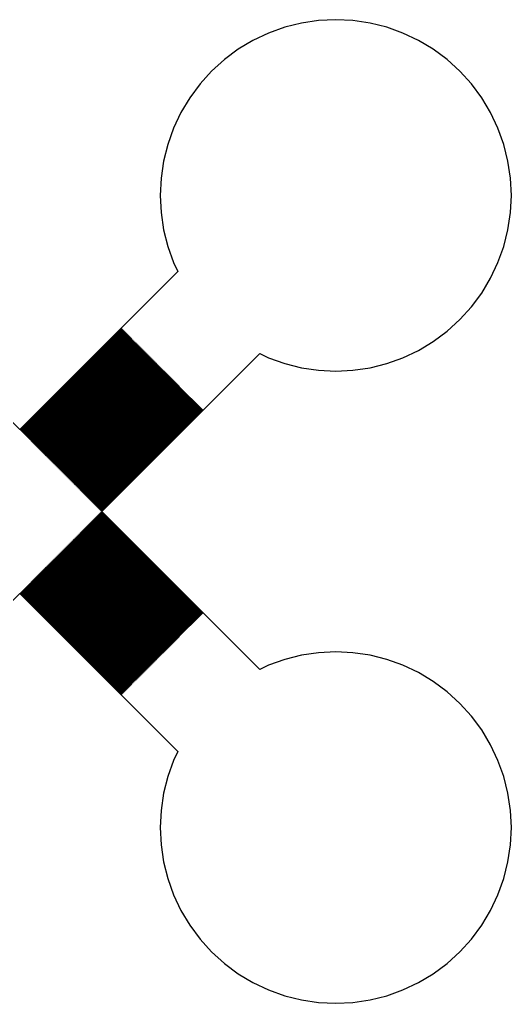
# Model space of a CAD drawing. Extents: x -73 to 181, y -8 to 80.
# Drawn here: x 27 to 34, y 2 to 16 of the extents above; entities that cross this region are included whole.
import ezdxf

# ---------------------------------------------------------------- set-up
doc = ezdxf.new("R2010")
doc.units = 0

msp = doc.modelspace()

# ---------------------------------------------------------------- linework, layer by layer
for p, q in [((31.2521, 15.9851), (31.0095, 15.9491)), ((31.4972, 15.9972), (31.2521, 15.9851)), ((31.7422, 15.9851), (31.4972, 15.9972)), ((31.9849, 15.9491), (31.7422, 15.9851)), ((30.7715, 15.8895), (30.5405, 15.8069)), ((31.0095, 15.9491), (30.7715, 15.8895)), ((32.2229, 15.8895), (31.9849, 15.9491)), ((32.4539, 15.8069), (32.2229, 15.8895)), ((30.3187, 15.702), (30.1083, 15.5759)), ((30.5405, 15.8069), (30.3187, 15.702)), ((32.6757, 15.702), (32.4539, 15.8069)), ((32.8861, 15.5759), (32.6757, 15.702)), ((30.1083, 15.5759), (29.9112, 15.4297)), ((33.0832, 15.4297), (32.8861, 15.5759)), ((29.9112, 15.4297), (29.7294, 15.265)), ((33.265, 15.265), (33.0832, 15.4297)), ((29.7294, 15.265), (29.5647, 15.0832)), ((33.4297, 15.0832), (33.265, 15.265)), ((29.5647, 15.0832), (29.4185, 14.8861)), ((33.5759, 14.8861), (33.4297, 15.0832)), ((29.4185, 14.8861), (29.2924, 14.6757)), ((33.702, 14.6757), (33.5759, 14.8861)), ((29.2924, 14.6757), (29.1875, 14.4539)), ((33.8069, 14.4539), (33.702, 14.6757)), ((29.1875, 14.4539), (29.1048, 14.2229)), ((33.8895, 14.2229), (33.8069, 14.4539)), ((29.1048, 14.2229), (29.0452, 13.9849)), ((33.9491, 13.9849), (33.8895, 14.2229)), ((29.0452, 13.9849), (29.0092, 13.7422)), ((33.9851, 13.7422), (33.9491, 13.9849)), ((29.0092, 13.7422), (28.9972, 13.4972)), ((33.9972, 13.4972), (33.9851, 13.7422)), ((28.9972, 13.4972), (29.0092, 13.2521)), ((33.9851, 13.2521), (33.9972, 13.4972)), ((29.0092, 13.2521), (29.0452, 13.0094)), ((33.9491, 13.0095), (33.9851, 13.2521)), ((29.0452, 13.0094), (29.1048, 12.7715)), ((33.8895, 12.7715), (33.9491, 13.0095)), ((29.1048, 12.7715), (29.1875, 12.5405)), ((33.8069, 12.5405), (33.8895, 12.7715)), ((29.1875, 12.5405), (29.2473, 12.414)), ((33.702, 12.3187), (33.8069, 12.5405)), ((27, 10.1667), (24.7527, 12.414)), ((29.2473, 12.414), (27, 10.1667)), ((33.5759, 12.1083), (33.702, 12.3187)), ((33.4297, 11.9112), (33.5759, 12.1083)), ((33.265, 11.7294), (33.4297, 11.9112)), ((33.0832, 11.5647), (33.265, 11.7294)), ((27.0071, 10.1596), (28.4474, 11.6)), ((28.4545, 11.5929), (27.0141, 10.1526)), ((27.0212, 10.1455), (28.4616, 11.5859)), ((28.4687, 11.5788), (27.0283, 10.1384)), ((27.0354, 10.1314), (28.4757, 11.5717)), ((28.4828, 11.5647), (27.0424, 10.1243)), ((27.0495, 10.1172), (28.4899, 11.5576)), ((28.4969, 11.5505), (27.0566, 10.1101)), ((27.0636, 10.1031), (28.504, 11.5434)), ((28.5111, 11.5364), (27.0707, 10.096)), ((27.0778, 10.0889), (28.5182, 11.5293)), ((28.5252, 11.5222), (27.0849, 10.0818)), ((27.0919, 10.0748), (28.5323, 11.5152)), ((28.5394, 11.5081), (27.099, 10.0677)), ((27.1061, 10.0606), (28.5464, 11.501)), ((28.5535, 11.494), (27.1131, 10.0536)), ((27.1202, 10.0465), (28.5606, 11.4869)), ((28.5677, 11.4798), (27.1273, 10.0394)), ((28.4474, 11.6), (28.4545, 11.5929)), ((28.4616, 11.5859), (28.4687, 11.5788)), ((28.4757, 11.5717), (28.4828, 11.5647)), ((28.4899, 11.5576), (28.4969, 11.5505)), ((28.504, 11.5434), (28.5111, 11.5364)), ((28.5182, 11.5293), (28.5252, 11.5222)), ((28.5323, 11.5152), (28.5394, 11.5081)), ((28.5464, 11.501), (28.5535, 11.494)), ((28.5606, 11.4869), (28.5677, 11.4798)), ((32.8861, 11.4185), (33.0832, 11.5647)), ((27.1343, 10.0324), (28.5747, 11.4727)), ((28.5818, 11.4657), (27.1414, 10.0253)), ((27.1485, 10.0182), (28.5889, 11.4586)), ((28.5959, 11.4515), (27.1556, 10.0112)), ((27.1626, 10.0041), (28.603, 11.4444)), ((28.6101, 11.4374), (27.1697, 9.99701)), ((27.1768, 9.98994), (28.6171, 11.4303)), ((28.6242, 11.4232), (27.1839, 9.98286)), ((27.1909, 9.9758), (28.6313, 11.4162)), ((28.6384, 11.4091), (27.198, 9.96872)), ((27.2051, 9.96165), (28.6454, 11.402)), ((28.6525, 11.395), (27.2121, 9.95457)), ((27.2192, 9.94751), (28.6596, 11.3879)), ((28.6667, 11.3808), (27.2263, 9.94043)), ((27.2333, 9.93336), (28.6737, 11.3737)), ((28.6808, 11.3667), (27.2404, 9.92628)), ((27.2475, 9.91922), (28.6879, 11.3596)), ((28.6949, 11.3525), (27.2545, 9.91216)), ((27.2616, 9.90508), (28.702, 11.3455)), ((28.7091, 11.3384), (27.2687, 9.89801)), ((28.5747, 11.4727), (28.5818, 11.4657)), ((28.5889, 11.4586), (28.5959, 11.4515)), ((28.603, 11.4444), (28.6101, 11.4374)), ((28.6171, 11.4303), (28.6242, 11.4232)), ((28.6313, 11.4162), (28.6384, 11.4091)), ((28.6454, 11.402), (28.6525, 11.395)), ((28.6596, 11.3879), (28.6667, 11.3808)), ((28.6737, 11.3737), (28.6808, 11.3667)), ((28.6879, 11.3596), (28.6949, 11.3525)), ((28.702, 11.3455), (28.7091, 11.3384)), ((32.6757, 11.2924), (32.8861, 11.4185)), ((27.2758, 9.89095), (28.7161, 11.3313)), ((28.7232, 11.3242), (27.2828, 9.88387)), ((27.2899, 9.8768), (28.7303, 11.3172)), ((28.7374, 11.3101), (27.297, 9.86974)), ((27.304, 9.86266), (28.7444, 11.303)), ((28.7515, 11.296), (27.3111, 9.85559)), ((27.3182, 9.84851), (28.7586, 11.2889)), ((28.7656, 11.2818), (27.3253, 9.84145)), ((27.3323, 9.83437), (28.7727, 11.2747)), ((28.7798, 11.2677), (27.3394, 9.8273)), ((27.3465, 9.82022), (28.7868, 11.2606)), ((28.7939, 11.2535), (27.3535, 9.81316)), ((27.3606, 9.80608), (28.801, 11.2465)), ((28.8081, 11.2394), (27.3677, 9.79901)), ((27.3748, 9.79195), (28.8151, 11.2323)), ((28.8222, 11.2253), (27.3818, 9.78487)), ((27.3889, 9.7778), (28.8293, 11.2182)), ((28.8363, 11.2111), (27.396, 9.77074)), ((27.403, 9.76366), (28.8434, 11.204)), ((28.8505, 11.197), (27.4101, 9.75659)), ((28.1667, 9), (30.414, 11.2473)), ((28.7161, 11.3313), (28.7232, 11.3242)), ((28.7303, 11.3172), (28.7374, 11.3101)), ((28.7444, 11.303), (28.7515, 11.296)), ((28.7586, 11.2889), (28.7656, 11.2818)), ((28.7727, 11.2747), (28.7798, 11.2677)), ((28.7868, 11.2606), (28.7939, 11.2535)), ((28.801, 11.2465), (28.8081, 11.2394)), ((28.8151, 11.2323), (28.8222, 11.2253)), ((28.8293, 11.2182), (28.8363, 11.2111)), ((28.8434, 11.204), (28.8505, 11.197)), ((30.414, 11.2473), (30.5405, 11.1875)), ((32.4539, 11.1875), (32.6757, 11.2924)), ((27.4172, 9.74951), (28.8576, 11.1899)), ((28.8646, 11.1828), (27.4243, 9.74245)), ((27.4313, 9.73538), (28.8717, 11.1758)), ((28.8788, 11.1687), (27.4384, 9.7283)), ((27.4455, 9.72124), (28.8858, 11.1616)), ((28.8929, 11.1545), (27.4525, 9.71417)), ((27.4596, 9.70709), (28.9, 11.1475)), ((28.9071, 11.1404), (27.4667, 9.70003)), ((27.4738, 9.69295), (28.9141, 11.1333)), ((28.9212, 11.1263), (27.4808, 9.68588)), ((27.4879, 9.6788), (28.9283, 11.1192)), ((28.9353, 11.1121), (27.495, 9.67174)), ((27.502, 9.66466), (28.9424, 11.105)), ((28.9495, 11.098), (27.5091, 9.65759)), ((27.5162, 9.65051), (28.9566, 11.0909)), ((28.9636, 11.0838), (27.5233, 9.64345)), ((27.5303, 9.63638), (28.9707, 11.0768)), ((28.9778, 11.0697), (27.5374, 9.6293)), ((27.5445, 9.62224), (28.9848, 11.0626)), ((28.9919, 11.0556), (27.5515, 9.61517)), ((28.8576, 11.1899), (28.8646, 11.1828)), ((28.8717, 11.1758), (28.8788, 11.1687)), ((28.8858, 11.1616), (28.8929, 11.1545)), ((28.9, 11.1475), (28.9071, 11.1404)), ((28.9141, 11.1333), (28.9212, 11.1263)), ((28.9283, 11.1192), (28.9353, 11.1121)), ((28.9424, 11.105), (28.9495, 11.098)), ((28.9566, 11.0909), (28.9636, 11.0838)), ((28.9707, 11.0768), (28.9778, 11.0697)), ((28.9848, 11.0626), (28.9919, 11.0556)), ((30.5405, 11.1875), (30.7715, 11.1048)), ((30.7715, 11.1048), (31.0094, 11.0452)), ((31.9849, 11.0452), (32.2229, 11.1048)), ((32.2229, 11.1048), (32.4539, 11.1875)), ((27.5586, 9.60809), (28.999, 11.0485)), ((29.0061, 11.0414), (27.5657, 9.60103)), ((27.5728, 9.59396), (29.0131, 11.0343)), ((29.0202, 11.0273), (27.5798, 9.58688)), ((27.5869, 9.57982), (29.0273, 11.0202)), ((29.0343, 11.0131), (27.594, 9.57275)), ((27.601, 9.56567), (29.0414, 11.0061)), ((29.0485, 10.999), (27.6081, 9.55861)), ((27.6152, 9.55153), (29.0556, 10.9919)), ((29.0626, 10.9848), (27.6222, 9.54446)), ((27.6293, 9.5374), (29.0697, 10.9778)), ((29.0768, 10.9707), (27.6364, 9.53032)), ((27.6434, 9.52325), (29.0838, 10.9636)), ((29.0909, 10.9566), (27.6505, 9.51619)), ((27.6576, 9.50911), (29.098, 10.9495)), ((29.105, 10.9424), (27.6647, 9.50204)), ((27.6717, 9.49496), (29.1121, 10.9353)), ((29.1192, 10.9283), (27.6788, 9.4879)), ((27.6859, 9.48083), (29.1263, 10.9212)), ((28.999, 11.0485), (29.0061, 11.0414)), ((29.0131, 11.0343), (29.0202, 11.0273)), ((29.0273, 11.0202), (29.0343, 11.0131)), ((29.0414, 11.0061), (29.0485, 10.999)), ((29.0556, 10.9919), (29.0626, 10.9848)), ((29.0697, 10.9778), (29.0768, 10.9707)), ((29.0838, 10.9636), (29.0909, 10.9566)), ((29.098, 10.9495), (29.105, 10.9424)), ((29.1121, 10.9353), (29.1192, 10.9283)), ((29.1263, 10.9212), (29.1333, 10.9141)), ((31.0094, 11.0452), (31.2521, 11.0092)), ((31.2521, 11.0092), (31.4972, 10.9972)), ((31.4972, 10.9972), (31.7422, 11.0092)), ((31.7422, 11.0092), (31.9849, 11.0452)), ((29.1333, 10.9141), (27.6929, 9.47375)), ((27.7, 9.46669), (29.1404, 10.9071)), ((29.1475, 10.9), (27.7071, 9.45963)), ((27.7142, 9.45255), (29.1545, 10.8929)), ((29.1616, 10.8858), (27.7212, 9.44548)), ((27.7283, 9.4384), (29.1687, 10.8788)), ((29.1758, 10.8717), (27.7354, 9.43134)), ((27.7424, 9.42426), (29.1828, 10.8646)), ((29.1899, 10.8576), (27.7495, 9.41719)), ((27.7566, 9.41011), (29.197, 10.8505)), ((29.204, 10.8434), (27.7637, 9.40305)), ((27.7707, 9.39597), (29.2111, 10.8363)), ((29.2182, 10.8293), (27.7778, 9.3889)), ((27.7849, 9.38184), (29.2253, 10.8222)), ((29.2323, 10.8151), (27.7919, 9.37476)), ((27.799, 9.36769), (29.2394, 10.8081)), ((29.2465, 10.801), (27.8061, 9.36063)), ((27.8132, 9.35355), (29.2535, 10.7939)), ((29.2606, 10.7868), (27.8202, 9.34648)), ((27.8273, 9.33942), (29.2677, 10.7798)), ((29.1404, 10.9071), (29.1475, 10.9)), ((29.1545, 10.8929), (29.1616, 10.8858)), ((29.1687, 10.8788), (29.1758, 10.8717)), ((29.1828, 10.8646), (29.1899, 10.8576)), ((29.197, 10.8505), (29.204, 10.8434)), ((29.2111, 10.8363), (29.2182, 10.8293)), ((29.2253, 10.8222), (29.2323, 10.8151)), ((29.2394, 10.8081), (29.2465, 10.801)), ((29.2535, 10.7939), (29.2606, 10.7868)), ((29.2677, 10.7798), (29.2747, 10.7727)), ((29.2747, 10.7727), (27.8344, 9.33234)), ((27.8414, 9.32527), (29.2818, 10.7656)), ((29.2889, 10.7586), (27.8485, 9.31819)), ((27.8556, 9.31113), (29.296, 10.7515)), ((29.303, 10.7444), (27.8627, 9.30405)), ((27.8697, 9.29698), (29.3101, 10.7374)), ((29.3172, 10.7303), (27.8768, 9.2899)), ((27.8839, 9.28284), (29.3242, 10.7232)), ((29.3313, 10.7161), (27.8909, 9.27576)), ((27.898, 9.26869), (29.3384, 10.7091)), ((29.3455, 10.702), (27.9051, 9.26163)), ((27.9122, 9.25455), (29.3525, 10.6949)), ((29.3596, 10.6879), (27.9192, 9.24748)), ((27.9263, 9.24042), (29.3667, 10.6808)), ((29.3737, 10.6737), (27.9334, 9.23334)), ((27.9404, 9.22627), (29.3808, 10.6667)), ((29.3879, 10.6596), (27.9475, 9.21919)), ((27.9546, 9.21213), (29.395, 10.6525)), ((29.402, 10.6454), (27.9617, 9.20506)), ((27.9687, 9.19798), (29.4091, 10.6384)), ((29.2818, 10.7656), (29.2889, 10.7586)), ((29.296, 10.7515), (29.303, 10.7444)), ((29.3101, 10.7374), (29.3172, 10.7303)), ((29.3242, 10.7232), (29.3313, 10.7161)), ((29.3384, 10.7091), (29.3455, 10.702)), ((29.3525, 10.6949), (29.3596, 10.6879)), ((29.3667, 10.6808), (29.3737, 10.6737)), ((29.3808, 10.6667), (29.3879, 10.6596)), ((29.395, 10.6525), (29.402, 10.6454)), ((29.4091, 10.6384), (29.4162, 10.6313)), ((29.4162, 10.6313), (27.9758, 9.19092)), ((27.9829, 9.18385), (29.4232, 10.6242)), ((29.4303, 10.6171), (27.9899, 9.17677)), ((27.997, 9.16971), (29.4374, 10.6101)), ((29.4444, 10.603), (28.0041, 9.16263)), ((28.0112, 9.15556), (29.4515, 10.5959)), ((29.4586, 10.5889), (28.0182, 9.14848)), ((28.0253, 9.14142), (29.4657, 10.5818)), ((29.4727, 10.5747), (28.0324, 9.13434)), ((28.0394, 9.12727), (29.4798, 10.5677)), ((29.4869, 10.5606), (28.0465, 9.12019)), ((28.0536, 9.11313), (29.494, 10.5535)), ((29.501, 10.5464), (28.0606, 9.10606)), ((28.0677, 9.09898), (29.5081, 10.5394)), ((29.5152, 10.5323), (28.0748, 9.09192)), ((28.0818, 9.08485), (29.5222, 10.5252)), ((29.5293, 10.5182), (28.0889, 9.07777)), ((28.096, 9.07071), (29.5364, 10.5111)), ((29.5434, 10.504), (28.1031, 9.06364)), ((28.1101, 9.05656), (29.5505, 10.4969)), ((29.4232, 10.6242), (29.4303, 10.6171)), ((29.4374, 10.6101), (29.4444, 10.603)), ((29.4515, 10.5959), (29.4586, 10.5889)), ((29.4657, 10.5818), (29.4727, 10.5747)), ((29.4798, 10.5677), (29.4869, 10.5606)), ((29.494, 10.5535), (29.501, 10.5464)), ((29.5081, 10.5394), (29.5152, 10.5323)), ((29.5222, 10.5252), (29.5293, 10.5182)), ((29.5364, 10.5111), (29.5434, 10.504)), ((29.5505, 10.4969), (29.5576, 10.4899)), ((29.5576, 10.4899), (28.1172, 9.0495)), ((28.1243, 9.04242), (29.5647, 10.4828)), ((29.5717, 10.4757), (28.1314, 9.03535)), ((28.1384, 9.02829), (29.5788, 10.4687)), ((29.5859, 10.4616), (28.1455, 9.02121)), ((28.1526, 9.01414), (29.5929, 10.4545)), ((29.6, 10.4474), (28.1596, 9.00706)), ((29.5647, 10.4828), (29.5717, 10.4757)), ((29.5788, 10.4687), (29.5859, 10.4616)), ((29.5929, 10.4545), (29.6, 10.4474)), ((27.0141, 10.1526), (27.0071, 10.1596)), ((27.0283, 10.1384), (27.0212, 10.1455)), ((27.0424, 10.1243), (27.0354, 10.1314)), ((27.0566, 10.1101), (27.0495, 10.1172)), ((27.0707, 10.096), (27.0636, 10.1031)), ((27.0849, 10.0818), (27.0778, 10.0889)), ((27.099, 10.0677), (27.0919, 10.0748)), ((27.1131, 10.0536), (27.1061, 10.0606)), ((27.1273, 10.0394), (27.1202, 10.0465)), ((27.1414, 10.0253), (27.1343, 10.0324)), ((27.1556, 10.0112), (27.1485, 10.0182)), ((27.1697, 9.99701), (27.1626, 10.0041)), ((27.1839, 9.98286), (27.1768, 9.98994)), ((27.198, 9.96872), (27.1909, 9.9758)), ((27.2121, 9.95457), (27.2051, 9.96165)), ((27.2263, 9.94043), (27.2192, 9.94751)), ((27.2404, 9.92628), (27.2333, 9.93336)), ((27.2545, 9.91216), (27.2475, 9.91922)), ((27.2687, 9.89801), (27.2616, 9.90508)), ((27.2828, 9.88387), (27.2758, 9.89095)), ((27.297, 9.86974), (27.2899, 9.8768)), ((27.3111, 9.85559), (27.304, 9.86266)), ((27.3253, 9.84145), (27.3182, 9.84851)), ((27.3394, 9.8273), (27.3323, 9.83437)), ((27.3535, 9.81316), (27.3465, 9.82022)), ((27.3677, 9.79901), (27.3606, 9.80608)), ((27.3818, 9.78487), (27.3748, 9.79195)), ((27.396, 9.77074), (27.3889, 9.7778)), ((27.4101, 9.75659), (27.403, 9.76366)), ((27.4243, 9.74245), (27.4172, 9.74951)), ((27.4384, 9.7283), (27.4313, 9.73538)), ((27.4525, 9.71417), (27.4455, 9.72124)), ((27.4667, 9.70003), (27.4596, 9.70709)), ((27.4808, 9.68588), (27.4738, 9.69295)), ((27.495, 9.67174), (27.4879, 9.6788)), ((27.5091, 9.65759), (27.502, 9.66466)), ((27.5233, 9.64345), (27.5162, 9.65051)), ((27.5374, 9.6293), (27.5303, 9.63638)), ((27.5515, 9.61517), (27.5445, 9.62224)), ((27.5657, 9.60103), (27.5586, 9.60809)), ((27.5798, 9.58688), (27.5728, 9.59396)), ((27.594, 9.57275), (27.5869, 9.57982)), ((27.6081, 9.55861), (27.601, 9.56567)), ((27.6222, 9.54446), (27.6152, 9.55153)), ((27.6364, 9.53032), (27.6293, 9.5374)), ((27.6505, 9.51619), (27.6434, 9.52325)), ((27.6647, 9.50204), (27.6576, 9.50911)), ((27.6788, 9.4879), (27.6717, 9.49496)), ((27.6929, 9.47375), (27.6859, 9.48083)), ((27.7071, 9.45963), (27.7, 9.46669)), ((27.7212, 9.44548), (27.7142, 9.45255)), ((27.7354, 9.43134), (27.7283, 9.4384)), ((27.7495, 9.41719), (27.7424, 9.42426)), ((27.7637, 9.40305), (27.7566, 9.41011)), ((27.7778, 9.3889), (27.7707, 9.39597)), ((27.7919, 9.37476), (27.7849, 9.38184)), ((27.8061, 9.36063), (27.799, 9.36769)), ((27.8202, 9.34648), (27.8132, 9.35355)), ((27.8344, 9.33234), (27.8273, 9.33942)), ((27.8485, 9.31819), (27.8414, 9.32527)), ((27.8627, 9.30405), (27.8556, 9.31113)), ((27.8768, 9.2899), (27.8697, 9.29698)), ((27.8909, 9.27576), (27.8839, 9.28284)), ((27.9051, 9.26163), (27.898, 9.26869)), ((27.9192, 9.24748), (27.9122, 9.25455)), ((27.9334, 9.23334), (27.9263, 9.24042)), ((27.9475, 9.21919), (27.9404, 9.22627)), ((27.9617, 9.20506), (27.9546, 9.21213)), ((27.9758, 9.19092), (27.9687, 9.19798)), ((27.9899, 9.17677), (27.9829, 9.18385)), ((28.0041, 9.16263), (27.997, 9.16971)), ((28.0182, 9.14848), (28.0112, 9.15556)), ((28.0324, 9.13434), (28.0253, 9.14142)), ((28.0465, 9.12019), (28.0394, 9.12727)), ((28.0606, 9.10606), (28.0536, 9.11313)), ((28.0748, 9.09192), (28.0677, 9.09898)), ((28.0889, 9.07777), (28.0818, 9.08485)), ((28.1031, 9.06364), (28.096, 9.07071)), ((28.1172, 9.0495), (28.1101, 9.05656)), ((28.1314, 9.03535), (28.1243, 9.04242)), ((28.1243, 8.95757), (28.1314, 8.96463)), ((29.5647, 7.5172), (28.1243, 8.95757)), ((28.1314, 8.96463), (29.5717, 7.52426)), ((28.1455, 9.02121), (28.1384, 9.02829)), ((28.1384, 8.97169), (28.1455, 8.97878)), ((29.5788, 7.53133), (28.1384, 8.97169)), ((28.1455, 8.97878), (29.5859, 7.53841)), ((28.1596, 9.00706), (28.1526, 9.01414)), ((28.1526, 8.98584), (28.1596, 8.99292)), ((29.5929, 7.54547), (28.1526, 8.98584)), ((28.1596, 8.99292), (29.6, 7.55254)), ((30.414, 6.75269), (28.1667, 9)), ((27.9829, 8.81613), (27.9899, 8.82321)), ((27.9899, 8.82321), (29.4303, 7.38284)), ((27.997, 8.83028), (28.0041, 8.83736)), ((29.4374, 7.38991), (27.997, 8.83028)), ((28.0041, 8.83736), (29.4444, 7.39697)), ((28.0112, 8.84442), (28.0182, 8.8515)), ((29.4515, 7.40405), (28.0112, 8.84442)), ((28.0182, 8.8515), (29.4586, 7.41112)), ((28.0253, 8.85857), (28.0324, 8.86565)), ((29.4657, 7.4182), (28.0253, 8.85857)), ((28.0324, 8.86565), (29.4727, 7.42526)), ((28.0394, 8.87271), (28.0465, 8.87979)), ((29.4798, 7.43233), (28.0394, 8.87271)), ((28.0465, 8.87979), (29.4869, 7.43941)), ((28.0536, 8.88686), (28.0606, 8.89392)), ((29.494, 7.44647), (28.0536, 8.88686)), ((28.0606, 8.89392), (29.501, 7.45354)), ((28.0677, 8.901), (28.0748, 8.90807)), ((29.5081, 7.46062), (28.0677, 8.901)), ((28.0748, 8.90807), (29.5152, 7.46768)), ((28.0818, 8.91513), (28.0889, 8.92221)), ((29.5222, 7.47475), (28.0818, 8.91513)), ((28.0889, 8.92221), (29.5293, 7.48183)), ((28.096, 8.92928), (28.1031, 8.93634)), ((29.5364, 7.48889), (28.096, 8.92928)), ((28.1031, 8.93634), (29.5434, 7.49597)), ((28.1101, 8.94342), (28.1172, 8.95049)), ((29.5505, 7.50305), (28.1101, 8.94342)), ((28.1172, 8.95049), (29.5576, 7.51012)), ((27.8414, 8.67471), (27.8485, 8.68179)), ((27.8485, 8.68179), (29.2889, 7.24142)), ((27.8556, 8.68886), (27.8627, 8.69594)), ((29.296, 7.24849), (27.8556, 8.68886)), ((27.8627, 8.69594), (29.303, 7.25555)), ((27.8697, 8.703), (27.8768, 8.71008)), ((29.3101, 7.26263), (27.8697, 8.703)), ((27.8768, 8.71008), (29.3172, 7.2697)), ((27.8839, 8.71715), (27.8909, 8.72423)), ((29.3242, 7.27676), (27.8839, 8.71715)), ((27.8909, 8.72423), (29.3313, 7.28384)), ((27.898, 8.73129), (27.9051, 8.73836)), ((29.3384, 7.29091), (27.898, 8.73129)), ((27.9051, 8.73836), (29.3455, 7.29797)), ((27.9122, 8.74544), (27.9192, 8.7525)), ((29.3525, 7.30505), (27.9122, 8.74544)), ((27.9192, 8.7525), (29.3596, 7.31212)), ((27.9263, 8.75957), (27.9334, 8.76665)), ((29.3667, 7.31918), (27.9263, 8.75957)), ((27.9334, 8.76665), (29.3737, 7.32626)), ((27.9404, 8.77371), (27.9475, 8.78079)), ((29.3808, 7.33333), (27.9404, 8.77371)), ((27.9475, 8.78079), (29.3879, 7.34041)), ((27.9546, 8.78786), (27.9617, 8.79492)), ((29.395, 7.34747), (27.9546, 8.78786)), ((27.9617, 8.79492), (29.402, 7.35455)), ((27.9687, 8.802), (27.9758, 8.80907)), ((29.4091, 7.36162), (27.9687, 8.802)), ((27.9758, 8.80907), (29.4162, 7.3687)), ((29.4232, 7.37576), (27.9829, 8.81613)), ((27.7, 8.53329), (27.7071, 8.54036)), ((27.7071, 8.54036), (29.1475, 7.09999)), ((27.7142, 8.54744), (27.7212, 8.5545)), ((29.1545, 7.10707), (27.7142, 8.54744)), ((27.7212, 8.5545), (29.1616, 7.11414)), ((27.7283, 8.56158), (27.7354, 8.56865)), ((29.1687, 7.1212), (27.7283, 8.56158)), ((27.7354, 8.56865), (29.1758, 7.12828)), ((27.7424, 8.57573), (27.7495, 8.58279)), ((29.1828, 7.13535), (27.7424, 8.57573)), ((27.7495, 8.58279), (29.1899, 7.14241)), ((27.7566, 8.58987), (27.7637, 8.59694)), ((29.197, 7.14949), (27.7566, 8.58987)), ((27.7637, 8.59694), (29.204, 7.15656)), ((27.7707, 8.60402), (27.7778, 8.61108)), ((29.2111, 7.16364), (27.7707, 8.60402)), ((27.7778, 8.61108), (29.2182, 7.1707)), ((27.7849, 8.61815), (27.7919, 8.62523)), ((29.2253, 7.17776), (27.7849, 8.61815)), ((27.7919, 8.62523), (29.2323, 7.18484)), ((27.799, 8.63229), (27.8061, 8.63936)), ((29.2394, 7.19191), (27.799, 8.63229)), ((27.8061, 8.63936), (29.2465, 7.19899)), ((27.8132, 8.64644), (27.8202, 8.6535)), ((29.2535, 7.20605), (27.8132, 8.64644)), ((27.8202, 8.6535), (29.2606, 7.21313)), ((27.8273, 8.66057), (27.8344, 8.66765)), ((29.2677, 7.2202), (27.8273, 8.66057)), ((27.8344, 8.66765), (29.2747, 7.22728)), ((29.2818, 7.23434), (27.8414, 8.67471)), ((27.5586, 8.39189), (27.5657, 8.39896)), ((27.5657, 8.39896), (29.0061, 6.95857)), ((27.5728, 8.40602), (27.5798, 8.4131)), ((29.0131, 6.96565), (27.5728, 8.40602)), ((27.5798, 8.4131), (29.0202, 6.97272)), ((27.5869, 8.42017), (27.594, 8.42723)), ((29.0273, 6.97978), (27.5869, 8.42017)), ((27.594, 8.42723), (29.0343, 6.98686)), ((27.601, 8.43431), (27.6081, 8.44138)), ((29.0414, 6.99393), (27.601, 8.43431)), ((27.6081, 8.44138), (29.0485, 7.00099)), ((27.6152, 8.44846), (27.6222, 8.45552)), ((29.0556, 7.00807), (27.6152, 8.44846)), ((27.6222, 8.45552), (29.0626, 7.01514)), ((27.6293, 8.46259), (27.6364, 8.46967)), ((29.0697, 7.0222), (27.6293, 8.46259)), ((27.6364, 8.46967), (29.0768, 7.02928)), ((27.6434, 8.47673), (27.6505, 8.4838)), ((29.0838, 7.03635), (27.6434, 8.47673)), ((27.6505, 8.4838), (29.0909, 7.04341)), ((27.6576, 8.49088), (27.6647, 8.49794)), ((29.098, 7.05049), (27.6576, 8.49088)), ((27.6647, 8.49794), (29.105, 7.05756)), ((27.6717, 8.50502), (27.6788, 8.51208)), ((29.1121, 7.06464), (27.6717, 8.50502)), ((27.6788, 8.51208), (29.1192, 7.0717)), ((27.6859, 8.51915), (27.6929, 8.52623)), ((29.1263, 7.07878), (27.6859, 8.51915)), ((27.6929, 8.52623), (29.1333, 7.08586)), ((29.1404, 7.09293), (27.7, 8.53329)), ((27.4172, 8.25047), (27.4243, 8.25754)), ((27.4243, 8.25754), (28.8646, 6.81715)), ((27.4313, 8.2646), (27.4384, 8.27168)), ((28.8717, 6.82423), (27.4313, 8.2646)), ((27.4384, 8.27168), (28.8788, 6.8313)), ((27.4455, 8.27875), (27.4525, 8.28581)), ((28.8858, 6.83838), (27.4455, 8.27875)), ((27.4525, 8.28581), (28.8929, 6.84544)), ((27.4596, 8.29289), (27.4667, 8.29996)), ((28.9, 6.85252), (27.4596, 8.29289)), ((27.4667, 8.29996), (28.9071, 6.85959)), ((27.4738, 8.30704), (27.4808, 8.3141)), ((28.9141, 6.86665), (27.4738, 8.30704)), ((27.4808, 8.3141), (28.9212, 6.87373)), ((27.4879, 8.32118), (27.495, 8.32825)), ((28.9283, 6.8808), (27.4879, 8.32118)), ((27.495, 8.32825), (28.9353, 6.88786)), ((27.502, 8.33533), (27.5091, 8.34239)), ((28.9424, 6.89494), (27.502, 8.33533)), ((27.5091, 8.34239), (28.9495, 6.90201)), ((27.5162, 8.34947), (27.5233, 8.35654)), ((28.9566, 6.90909), (27.5162, 8.34947)), ((27.5233, 8.35654), (28.9636, 6.91615)), ((27.5303, 8.3636), (27.5374, 8.37068)), ((28.9707, 6.92322), (27.5303, 8.3636)), ((27.5374, 8.37068), (28.9778, 6.9303)), ((27.5445, 8.37775), (27.5515, 8.38481)), ((28.9848, 6.93736), (27.5445, 8.37775)), ((27.5515, 8.38481), (28.9919, 6.94443)), ((28.999, 6.95151), (27.5586, 8.39189)), ((27.2899, 8.12318), (27.297, 8.13025)), ((28.7303, 6.68282), (27.2899, 8.12318)), ((27.297, 8.13025), (28.7374, 6.68988)), ((27.304, 8.13733), (27.3111, 8.14439)), ((28.7444, 6.69696), (27.304, 8.13733)), ((27.3111, 8.14439), (28.7515, 6.70403)), ((27.3182, 8.15147), (27.3253, 8.15854)), ((28.7586, 6.71109), (27.3182, 8.15147)), ((27.3253, 8.15854), (28.7656, 6.71817)), ((27.3323, 8.16562), (27.3394, 8.17268)), ((28.7727, 6.72523), (27.3323, 8.16562)), ((27.3394, 8.17268), (28.7798, 6.73232)), ((27.3465, 8.17976), (27.3535, 8.18683)), ((28.7868, 6.73938), (27.3465, 8.17976)), ((27.3535, 8.18683), (28.7939, 6.74644)), ((27.3606, 8.19391), (27.3677, 8.20097)), ((28.801, 6.75352), (27.3606, 8.19391)), ((27.3677, 8.20097), (28.8081, 6.76059)), ((27.3748, 8.20804), (27.3818, 8.21512)), ((28.8151, 6.76765), (27.3748, 8.20804)), ((27.3818, 8.21512), (28.8222, 6.77473)), ((27.3889, 8.22218), (27.396, 8.22925)), ((28.8293, 6.7818), (27.3889, 8.22218)), ((27.396, 8.22925), (28.8363, 6.78886)), ((27.403, 8.23633), (27.4101, 8.24339)), ((28.8434, 6.79594), (27.403, 8.23633)), ((27.4101, 8.24339), (28.8505, 6.80301)), ((28.8576, 6.81009), (27.4172, 8.25047)), ((27.1485, 7.98177), (27.1556, 7.98883)), ((28.5889, 6.54138), (27.1485, 7.98177)), ((27.1556, 7.98883), (28.5959, 6.54846)), ((27.1626, 7.99591), (27.1697, 8.00298)), ((28.603, 6.55554), (27.1626, 7.99591)), ((27.1697, 8.00298), (28.6101, 6.56261)), ((27.1768, 8.01004), (27.1839, 8.01712)), ((28.6171, 6.56967), (27.1768, 8.01004)), ((27.1839, 8.01712), (28.6242, 6.57675)), ((27.1909, 8.02419), (27.198, 8.03127)), ((28.6313, 6.58382), (27.1909, 8.02419)), ((27.198, 8.03127), (28.6384, 6.59088)), ((27.2051, 8.03833), (27.2121, 8.04541)), ((28.6454, 6.59796), (27.2051, 8.03833)), ((27.2121, 8.04541), (28.6525, 6.60503)), ((27.2192, 8.05247), (27.2263, 8.05956)), ((28.6596, 6.61209), (27.2192, 8.05247)), ((27.2263, 8.05956), (28.6667, 6.61917)), ((27.2333, 8.06662), (27.2404, 8.0737)), ((28.6737, 6.62624), (27.2333, 8.06662)), ((27.2404, 8.0737), (28.6808, 6.63332)), ((27.2475, 8.08076), (27.2545, 8.08783)), ((28.6879, 6.64038), (27.2475, 8.08076)), ((27.2545, 8.08783), (28.6949, 6.64745)), ((27.2616, 8.09491), (27.2687, 8.10197)), ((28.702, 6.65453), (27.2616, 8.09491)), ((27.2687, 8.10197), (28.7091, 6.66159)), ((27.2758, 8.10904), (27.2828, 8.11612)), ((28.7161, 6.66867), (27.2758, 8.10904)), ((27.2828, 8.11612), (28.7232, 6.67574)), ((27.0071, 7.84035), (27.0141, 7.84741)), ((28.4474, 6.39996), (27.0071, 7.84035)), ((27.0141, 7.84741), (28.4545, 6.40704)), ((27.0212, 7.85448), (27.0283, 7.86156)), ((28.4616, 6.41411), (27.0212, 7.85448)), ((27.0283, 7.86156), (28.4687, 6.42119)), ((27.0354, 7.86862), (27.0424, 7.8757)), ((28.4757, 6.42825), (27.0354, 7.86862)), ((27.0424, 7.8757), (28.4828, 6.43532)), ((27.0495, 7.88277), (27.0566, 7.88985)), ((28.4899, 6.4424), (27.0495, 7.88277)), ((27.0566, 7.88985), (28.4969, 6.44946)), ((27.0636, 7.89691), (27.0707, 7.90399)), ((28.504, 6.45654), (27.0636, 7.89691)), ((27.0707, 7.90399), (28.5111, 6.46361)), ((27.0778, 7.91106), (27.0849, 7.91814)), ((28.5182, 6.47067), (27.0778, 7.91106)), ((27.0849, 7.91814), (28.5252, 6.47775)), ((27.0919, 7.9252), (27.099, 7.93227)), ((28.5323, 6.48482), (27.0919, 7.9252)), ((27.099, 7.93227), (28.5394, 6.49188)), ((27.1061, 7.93935), (27.1131, 7.94641)), ((28.5464, 6.49896), (27.1061, 7.93935)), ((27.1131, 7.94641), (28.5535, 6.50603)), ((27.1202, 7.95348), (27.1273, 7.96056)), ((28.5606, 6.51309), (27.1202, 7.95348)), ((27.1273, 7.96056), (28.5677, 6.52017)), ((27.1343, 7.96762), (27.1414, 7.97469)), ((28.5747, 6.52724), (27.1343, 7.96762)), ((27.1414, 7.97469), (28.5818, 6.53432)), ((24.7527, 5.58597), (27, 7.83327)), ((27, 7.83327), (29.2473, 5.58597)), ((29.4727, 7.42526), (29.4657, 7.4182)), ((29.4869, 7.43941), (29.4798, 7.43233)), ((29.501, 7.45354), (29.494, 7.44647)), ((29.5152, 7.46768), (29.5081, 7.46062)), ((29.5293, 7.48183), (29.5222, 7.47475)), ((29.5434, 7.49597), (29.5364, 7.48889)), ((29.5576, 7.51012), (29.5505, 7.50305)), ((29.5717, 7.52426), (29.5647, 7.5172)), ((29.5859, 7.53841), (29.5788, 7.53133)), ((29.6, 7.55254), (29.5929, 7.54547)), ((29.3313, 7.28384), (29.3242, 7.27676)), ((29.3455, 7.29797), (29.3384, 7.29091)), ((29.3596, 7.31212), (29.3525, 7.30505)), ((29.3737, 7.32626), (29.3667, 7.31918)), ((29.3879, 7.34041), (29.3808, 7.33333)), ((29.402, 7.35455), (29.395, 7.34747)), ((29.4162, 7.3687), (29.4091, 7.36162)), ((29.4303, 7.38284), (29.4232, 7.37576)), ((29.4444, 7.39697), (29.4374, 7.38991)), ((29.4586, 7.41112), (29.4515, 7.40405)), ((29.1899, 7.14241), (29.1828, 7.13535)), ((29.204, 7.15656), (29.197, 7.14949)), ((29.2182, 7.1707), (29.2111, 7.16364)), ((29.2323, 7.18484), (29.2253, 7.17776)), ((29.2465, 7.19899), (29.2394, 7.19191)), ((29.2606, 7.21313), (29.2535, 7.20605)), ((29.2747, 7.22728), (29.2677, 7.2202)), ((29.2889, 7.24142), (29.2818, 7.23434)), ((29.303, 7.25555), (29.296, 7.24849)), ((29.3172, 7.2697), (29.3101, 7.26263)), ((29.0485, 7.00099), (29.0414, 6.99393)), ((29.0626, 7.01514), (29.0556, 7.00807)), ((29.0768, 7.02928), (29.0697, 7.0222)), ((29.0909, 7.04341), (29.0838, 7.03635)), ((29.105, 7.05756), (29.098, 7.05049)), ((29.1192, 7.0717), (29.1121, 7.06464)), ((29.1333, 7.08586), (29.1263, 7.07878)), ((29.1475, 7.09999), (29.1404, 7.09293)), ((29.1616, 7.11414), (29.1545, 7.10707)), ((29.1758, 7.12828), (29.1687, 7.1212)), ((31.4972, 7.00279), (31.2521, 6.99075)), ((31.7422, 6.99077), (31.4972, 7.00279)), ((28.9071, 6.85959), (28.9, 6.85252)), ((28.9212, 6.87373), (28.9141, 6.86665)), ((28.9353, 6.88786), (28.9283, 6.8808)), ((28.9495, 6.90201), (28.9424, 6.89494)), ((28.9636, 6.91615), (28.9566, 6.90909)), ((28.9778, 6.9303), (28.9707, 6.92322)), ((28.9919, 6.94443), (28.9848, 6.93736)), ((29.0061, 6.95857), (28.999, 6.95151)), ((29.0202, 6.97272), (29.0131, 6.96565)), ((29.0343, 6.98686), (29.0273, 6.97978)), ((30.7715, 6.89514), (30.5405, 6.81248)), ((31.0094, 6.95476), (30.7715, 6.89514)), ((31.2521, 6.99075), (31.0094, 6.95476)), ((31.9849, 6.95474), (31.7422, 6.99077)), ((32.2229, 6.89514), (31.9849, 6.95474)), ((32.4539, 6.81248), (32.2229, 6.89514)), ((28.7656, 6.71817), (28.7586, 6.71109)), ((28.7798, 6.73232), (28.7727, 6.72523)), ((28.7939, 6.74644), (28.7868, 6.73938)), ((28.8081, 6.76059), (28.801, 6.75352)), ((28.8222, 6.77473), (28.8151, 6.76765)), ((28.8363, 6.78886), (28.8293, 6.7818)), ((28.8505, 6.80301), (28.8434, 6.79594)), ((28.8646, 6.81715), (28.8576, 6.81009)), ((28.8788, 6.8313), (28.8717, 6.82423)), ((28.8929, 6.84544), (28.8858, 6.83838)), ((30.5405, 6.81248), (30.414, 6.75269)), ((32.6757, 6.7076), (32.4539, 6.81248)), ((28.6384, 6.59088), (28.6313, 6.58382)), ((28.6525, 6.60503), (28.6454, 6.59796)), ((28.6667, 6.61917), (28.6596, 6.61209)), ((28.6808, 6.63332), (28.6737, 6.62624)), ((28.6949, 6.64745), (28.6879, 6.64038)), ((28.7091, 6.66159), (28.702, 6.65453)), ((28.7232, 6.67574), (28.7161, 6.66867)), ((28.7374, 6.68988), (28.7303, 6.68282)), ((28.7515, 6.70403), (28.7444, 6.69696)), ((32.8861, 6.58147), (32.6757, 6.7076)), ((33.0832, 6.43533), (32.8861, 6.58147)), ((28.4969, 6.44946), (28.4899, 6.4424)), ((28.5111, 6.46361), (28.504, 6.45654)), ((28.5252, 6.47775), (28.5182, 6.47067)), ((28.5394, 6.49188), (28.5323, 6.48482)), ((28.5535, 6.50603), (28.5464, 6.49896)), ((28.5677, 6.52017), (28.5606, 6.51309)), ((28.5818, 6.53432), (28.5747, 6.52724)), ((28.5959, 6.54846), (28.5889, 6.54138)), ((28.6101, 6.56261), (28.603, 6.55554)), ((28.6242, 6.57675), (28.6171, 6.56967)), ((28.4545, 6.40704), (28.4474, 6.39996)), ((28.4687, 6.42119), (28.4616, 6.41411)), ((28.4828, 6.43532), (28.4757, 6.42825)), ((33.265, 6.27057), (33.0832, 6.43533)), ((33.4297, 6.08878), (33.265, 6.27057)), ((33.5759, 5.89171), (33.4297, 6.08878)), ((33.702, 5.68129), (33.5759, 5.89171)), ((33.8069, 5.4595), (33.702, 5.68129)), ((29.1875, 5.45952), (29.1048, 5.22852)), ((29.2473, 5.58597), (29.1875, 5.45952)), ((33.8895, 5.2285), (33.8069, 5.4595)), ((29.1048, 5.22852), (29.0452, 4.99054)), ((33.9491, 4.99051), (33.8895, 5.2285)), ((29.0452, 4.99054), (29.0092, 4.74786)), ((33.9851, 4.74785), (33.9491, 4.99051)), ((29.0092, 4.74786), (28.9972, 4.50281)), ((33.9972, 4.50279), (33.9851, 4.74785)), ((28.9972, 4.50281), (29.0092, 4.25777)), ((33.9851, 4.25775), (33.9972, 4.50279)), ((29.0092, 4.25777), (29.0452, 4.01508)), ((33.9491, 4.01508), (33.9851, 4.25775)), ((29.0452, 4.01508), (29.1048, 3.7771)), ((33.8895, 3.77708), (33.9491, 4.01508)), ((29.1048, 3.7771), (29.1875, 3.5461)), ((33.8069, 3.54608), (33.8895, 3.77708)), ((29.1875, 3.5461), (29.2924, 3.32431)), ((33.702, 3.3243), (33.8069, 3.54608)), ((29.2924, 3.32431), (29.4185, 3.11388)), ((33.5759, 3.11388), (33.702, 3.3243)), ((29.4185, 3.11388), (29.5647, 2.91682)), ((33.4297, 2.91681), (33.5759, 3.11388)), ((29.5647, 2.91682), (29.7294, 2.73503)), ((33.265, 2.73503), (33.4297, 2.91681)), ((29.7294, 2.73503), (29.9112, 2.57027)), ((33.0832, 2.57027), (33.265, 2.73503)), ((29.9112, 2.57027), (30.1083, 2.42413)), ((32.8861, 2.42413), (33.0832, 2.57027)), ((30.1083, 2.42413), (30.3187, 2.29799)), ((32.6757, 2.29799), (32.8861, 2.42413)), ((30.3187, 2.29799), (30.5405, 2.19312)), ((32.4539, 2.19312), (32.6757, 2.29799)), ((30.5405, 2.19312), (30.7715, 2.11046)), ((30.7715, 2.11046), (31.0095, 2.05084)), ((31.9849, 2.05084), (32.2229, 2.11046)), ((32.2229, 2.11046), (32.4539, 2.19312)), ((31.0095, 2.05084), (31.2521, 2.01485)), ((31.2521, 2.01485), (31.4972, 2.00281)), ((31.4972, 2.00281), (31.7422, 2.01485)), ((31.7422, 2.01485), (31.9849, 2.05084))]:
    msp.add_line(p, q)

doc.saveas('drawing.dxf')
